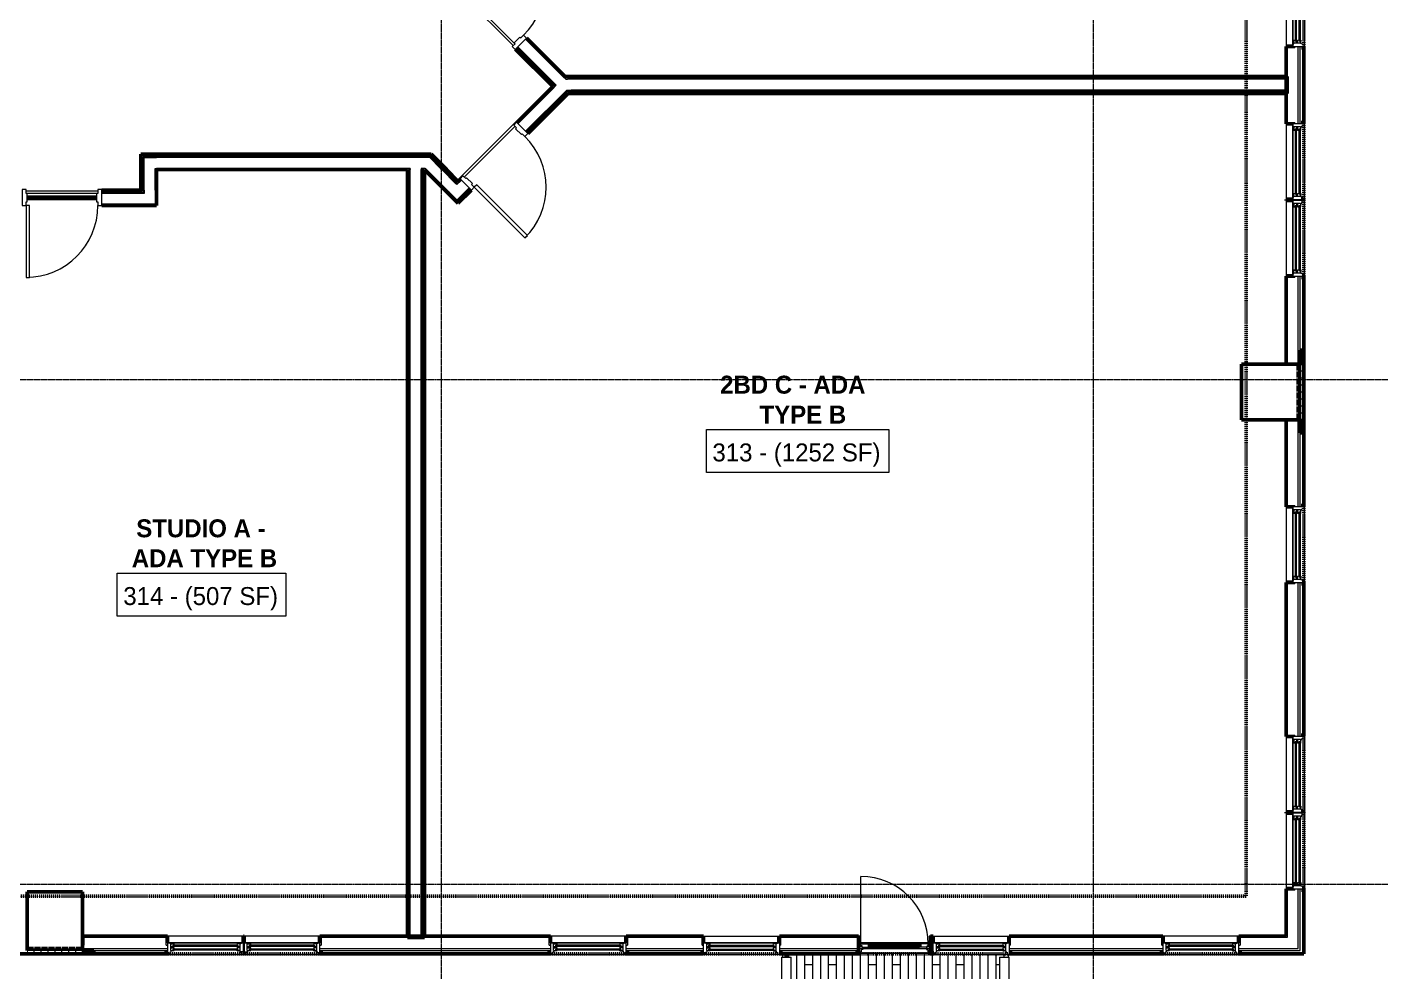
# Model space of a CAD drawing. Header units: inches. Extents: x -4235 to -464, y 9767 to 12463.
# Drawn here: x -2708 to -2029, y 11238 to 11712 of the extents above; entities that cross this region are included whole.
import ezdxf

# ---------------------------------------------------------------- set-up
doc = ezdxf.new("R2010")
doc.units = ezdxf.units.IN
doc.header["$MEASUREMENT"] = 0
doc.linetypes.add('Dash 1_16_', pattern=[0.125, 0.0625, -0.0625])
doc.linetypes.add('Grid Line 1_2_', pattern=[0.875, 0.5, -0.125, 0.125, -0.125])
for name, color, linetype, lineweight in [('0-1', 7, 'Continuous', 5), ('0-2', 90, 'Continuous', 9), ('A-AREA-2', 10, 'Continuous', 70), ('A-AREA-IDEN', 2, 'Continuous', 9), ('A-DOOR-1', 50, 'Continuous', 20), ('A-DOOR-2', 90, 'Continuous', 9), ('A-DOOR-3', 31, 'Continuous', 9), ('A-DOOR-4', 31, 'Continuous', 20), ('A-DOOR-FRAM', 31, 'Continuous', 9), ('A-DOOR-FRAM-1', 50, 'Continuous', 20), ('A-DOOR-FRAM-2', 31, 'Continuous', 20), ('A-DOOR-GLAZ', 31, 'Continuous', 9), ('A-FLOR-3', 192, 'Continuous', 9), ('A-FLOR-HRAL', 11, 'Continuous', 9), ('A-FLOR-PATT-1', 9, 'Continuous', 9), ('A-GENM', 5, 'Continuous', 9), ('A-GENM-3', 5, 'Continuous', 50), ('A-GLAZ-1', 151, 'Continuous', 9), ('A-GLAZ-2', 151, 'Continuous', 20), ('A-GLAZ-3', 151, 'Continuous', 50), ('A-WALL', 113, 'Continuous', 13), ('A-WALL-2', 250, 'Continuous', 13), ('A-WALL-4', 113, 'Continuous', 50), ('A-WALL-5', 113, 'Continuous', 9), ('C-PROP-LINE-1', 91, 'Dash 1_16_', 50), ('I-WALL-1', 7, 'Continuous', 50), ('S-GRID-1', 1, 'Grid Line 1_2_', 9)]:
    doc.layers.add(name, color=color, linetype=linetype, lineweight=lineweight)
doc.styles.add('Century Gothic', font='ufonts.com_century-gothic.ttf', dxfattribs={"height": 9})
doc.styles.add('Century Gothic_B', font='GOTHICB.TTF', dxfattribs={"height": 9})

# ---------------------------------------------------------------- blocks, each defined once
blk = doc.blocks.new('HOLLOW METAL - UNIT DOOR-2191978-BACKGROUND - 3RD FLOOR')
at = {"layer": 'A-DOOR-1'}
for p, q in [((18, 40.125), (16.25, 40.125)), ((16.25, 40.125), (16.25, 4.125)), ((18, 4.125), (18, 40.125)), ((16.25, 4.125), (18, 4.125))]:
    blk.add_line(p, q, dxfattribs=at)
at = {"layer": 'A-DOOR-2'}
blk.add_arc((18, 4.125), 36, 90, 180, dxfattribs=at)
at = {"layer": 'A-DOOR-FRAM-1'}
for p, q in [((-18, 4.125), (-20, 4.125)), ((-20, 4.125), (-20, -3.875)), ((-18, 2.1875), (-18, 4.125)), ((-17.375, 2.1875), (-18, 2.1875)), ((-17.375, -1.9375), (-17.375, 2.1875)), ((18, 2.1875), (17.375, 2.1875)), ((17.375, 2.1875), (17.375, -1.9375)), ((18, 4.125), (18, 2.1875)), ((20, 4.125), (18, 4.125)), ((20, -3.875), (20, 4.125)), ((-20, -3.875), (-18, -3.875)), ((-18, -3.875), (-18, -1.9375)), ((-18, -1.9375), (-17.375, -1.9375)), ((17.375, -1.9375), (18, -1.9375)), ((18, -1.9375), (18, -3.875)), ((18, -3.875), (20, -3.875))]:
    blk.add_line(p, q, dxfattribs=at)
blk = doc.blocks.new('HOLLOW METAL - UNIT DOOR-2191977-BACKGROUND - 3RD FLOOR')
at = {"layer": 'A-DOOR-1'}
for p, q in [((16.25, -4.125), (18, -4.125)), ((16.25, -40.125), (16.25, -4.125)), ((18, -4.125), (18, -40.125)), ((18, -40.125), (16.25, -40.125))]:
    blk.add_line(p, q, dxfattribs=at)
at = {"layer": 'A-DOOR-2'}
blk.add_arc((18, -4.125), 36, 180, 270, dxfattribs=at)
at = {"layer": 'A-DOOR-FRAM-1'}
for p, q in [((-20, 3.875), (-18, 3.875)), ((-20, -4.125), (-20, 3.875)), ((-18, 3.875), (-18, 1.9375)), ((-18, 1.9375), (-17.375, 1.9375)), ((-17.375, 1.9375), (-17.375, -2.1875)), ((17.375, 1.9375), (18, 1.9375)), ((17.375, -2.1875), (17.375, 1.9375)), ((18, 3.875), (20, 3.875)), ((18, 1.9375), (18, 3.875)), ((20, 3.875), (20, -4.125)), ((-18, -4.125), (-20, -4.125)), ((-18, -2.1875), (-18, -4.125)), ((-17.375, -2.1875), (-18, -2.1875)), ((18, -2.1875), (17.375, -2.1875)), ((18, -4.125), (18, -2.1875)), ((20, -4.125), (18, -4.125))]:
    blk.add_line(p, q, dxfattribs=at)
blk = doc.blocks.new('CTR - 1st Phase - Common Walls_rvt-1-BACKGROUND - 3RD FLOOR')
at = {"layer": 'A-AREA-2'}
blk.add_line((-2708.1, 11626.49), (-2673.35, 11626.49), dxfattribs=at)
at = {"layer": 'A-WALL-2'}
for p, q in [((-2458.22, 11706.15), (-2439.39, 11687.32)), ((-2462.9, 11701.46), (-2444.08, 11682.64)), ((-2462.46, 11701.9), (-2443.64, 11683.08)), ((-2462.11, 11702.26), (-2443.28, 11683.43)), ((-2439.39, 11687.32), (-2438.95, 11686.88)), ((-2438.95, 11686.88), (-2438.69, 11686.61)), ((-2438.69, 11686.61), (-2437.8, 11686.61)), ((-2438.06, 11685.99), (-2438.69, 11686.61)), ((-2438.06, 11685.99), (-2437.18, 11685.99)), ((-2076.17, 11686.61), (-2437.8, 11686.61)), ((-2076.17, 11685.99), (-2437.18, 11685.99)), ((-2443.64, 11682.19), (-2462.11, 11663.72)), ((-2437.56, 11680.49), (-2458.22, 11659.83)), ((-2437.36, 11679.99), (-2457.87, 11659.48)), ((-2437.1, 11679.36), (-2457.42, 11659.04)), ((-2444.08, 11682.64), (-2443.64, 11682.19)), ((-2443.64, 11683.08), (-2443.19, 11682.64)), ((-2443.19, 11682.64), (-2443.64, 11682.19)), ((-2443.19, 11682.64), (-2443.64, 11682.19)), ((-2443.28, 11683.43), (-2442.84, 11682.99)), ((-2442.84, 11682.99), (-2443.19, 11682.64)), ((-2442.84, 11682.99), (-2443.19, 11682.64)), ((-2437.56, 11680.49), (-2436.86, 11680.49)), ((-2437.36, 11679.99), (-2436.47, 11679.99)), ((-2436.86, 11680.49), (-2435.26, 11680.49)), ((-2436.47, 11679.99), (-2435.76, 11679.99)), ((-2076.17, 11679.36), (-2436.39, 11679.36)), ((-2076.17, 11679.99), (-2435.76, 11679.99)), ((-2076.17, 11680.49), (-2435.26, 11680.49)), ((-2650.6, 11647.86), (-2649.97, 11647.86)), ((-2650.6, 11630.36), (-2650.6, 11647.86)), ((-2649.97, 11647.86), (-2643.35, 11647.86)), ((-2649.97, 11647.24), (-2649.47, 11647.24)), ((-2649.97, 11630.36), (-2649.97, 11647.24)), ((-2649.47, 11647.24), (-2643.35, 11647.24)), ((-2649.47, 11646.74), (-2643.97, 11646.74)), ((-2649.47, 11630.36), (-2649.47, 11646.74)), ((-2643.97, 11646.74), (-2643.35, 11646.74)), ((-2505.83, 11647.86), (-2643.35, 11647.86)), ((-2506.09, 11647.24), (-2643.35, 11647.24)), ((-2506.29, 11646.74), (-2643.35, 11646.74)), ((-2506.29, 11646.74), (-2500.79, 11641.24)), ((-2506.09, 11647.24), (-2505.59, 11646.74)), ((-2505.83, 11647.86), (-2505.2, 11647.24)), ((-2505.59, 11646.74), (-2499.46, 11640.61)), ((-2505.2, 11647.24), (-2498.58, 11640.61)), ((-2643.97, 11641.24), (-2643.35, 11641.24)), ((-2643.97, 11630.36), (-2643.97, 11641.24)), ((-2516.75, 11641.24), (-2643.35, 11641.24)), ((-2516.12, 11641.24), (-2516.75, 11641.24)), ((-2516.75, 11641.24), (-2516.12, 11641.24)), ((-2516.75, 11641.24), (-2516.75, 11640.61)), ((-2516.75, 11255.64), (-2516.75, 11640.61)), ((-2516.12, 11641.24), (-2516.12, 11640.61)), ((-2516.12, 11255.64), (-2516.12, 11640.61)), ((-2510.12, 11641.24), (-2510.62, 11641.24)), ((-2510.62, 11641.24), (-2510.12, 11641.24)), ((-2510.62, 11641.24), (-2510.62, 11640.61)), ((-2510.62, 11255.64), (-2510.62, 11640.61)), ((-2509.5, 11641.24), (-2510.12, 11641.24)), ((-2510.12, 11641.24), (-2509.5, 11641.24)), ((-2510.12, 11641.24), (-2510.12, 11640.61)), ((-2510.12, 11255.64), (-2510.12, 11640.61)), ((-2508.57, 11641.24), (-2509.5, 11641.24)), ((-2509.5, 11641.24), (-2509.5, 11640.61)), ((-2509.5, 11255.64), (-2509.5, 11640.61)), ((-2508.57, 11641.24), (-2507.95, 11640.61)), ((-2507.95, 11640.61), (-2497.02, 11629.69)), ((-2500.79, 11641.24), (-2500.17, 11640.61)), ((-2500.17, 11640.61), (-2493.13, 11633.58)), ((-2499.46, 11640.61), (-2492.78, 11633.93)), ((-2498.58, 11640.61), (-2492.34, 11634.38)), ((-2492.69, 11633.14), (-2493.13, 11633.58)), ((-2492.34, 11633.49), (-2492.78, 11633.93)), ((-2492.34, 11633.49), (-2492.69, 11633.14)), ((-2492.34, 11633.49), (-2492.69, 11633.14)), ((-2486.5, 11631.55), (-2492.69, 11625.36)), ((-2491.9, 11633.93), (-2492.34, 11634.38)), ((-2491.9, 11633.93), (-2492.34, 11633.49)), ((-2491.9, 11633.93), (-2492.34, 11633.49)), ((-2486.15, 11631.19), (-2492.34, 11625.01)), ((-2490.39, 11635.44), (-2491.9, 11633.93)), ((-2650.6, 11629.86), (-2670.72, 11629.86)), ((-2649.97, 11629.24), (-2670.72, 11629.24)), ((-2649.47, 11628.74), (-2670.72, 11628.74)), ((-2650.6, 11630.36), (-2650.6, 11629.86)), ((-2649.97, 11630.36), (-2649.97, 11629.86)), ((-2649.97, 11629.86), (-2649.97, 11629.24)), ((-2649.47, 11630.36), (-2649.47, 11629.24)), ((-2649.47, 11629.24), (-2649.47, 11628.74)), ((-2643.97, 11630.36), (-2643.97, 11628.74)), ((-2643.97, 11628.74), (-2643.97, 11623.24)), ((-2496.58, 11629.25), (-2497.02, 11629.69)), ((-2492.69, 11625.36), (-2496.58, 11629.25)), ((-2492.34, 11625.01), (-2492.69, 11625.36)), ((-2491.9, 11624.56), (-2492.34, 11625.01)), ((-2485.71, 11630.75), (-2491.9, 11624.56)), ((-2643.97, 11623.24), (-2670.72, 11623.24))]:
    blk.add_line(p, q, dxfattribs=at)
at = {"layer": 'I-WALL-1'}
for p, q in [((-2438.95, 11687.76), (-2457.78, 11706.59)), ((-2463.26, 11701.11), (-2444.43, 11682.28)), ((-2438.43, 11687.24), (-2438.95, 11687.76)), ((-2076.17, 11687.24), (-2438.43, 11687.24)), ((-2076.17, 11678.74), (-2076.17, 11687.24)), ((-2444.43, 11682.28), (-2462.55, 11664.16)), ((-2457.07, 11658.68), (-2437.01, 11678.74)), ((-2437.01, 11678.74), (-2076.17, 11678.74)), ((-2651.1, 11648.36), (-2651.1, 11630.36)), ((-2650.6, 11648.36), (-2651.1, 11648.36)), ((-2643.35, 11648.36), (-2650.6, 11648.36)), ((-2505.62, 11648.36), (-2643.35, 11648.36)), ((-2505.12, 11647.86), (-2505.62, 11648.36)), ((-2497.87, 11640.61), (-2505.12, 11647.86)), ((-2643.35, 11640.61), (-2517.37, 11640.61)), ((-2643.35, 11630.36), (-2643.35, 11640.61)), ((-2517.37, 11640.61), (-2517.37, 11255.64)), ((-2508.87, 11640.61), (-2508.83, 11640.61)), ((-2508.87, 11255.64), (-2508.87, 11640.61)), ((-2508.83, 11640.61), (-2497.46, 11629.25)), ((-2491.98, 11634.73), (-2497.87, 11640.61)), ((-2490.84, 11635.88), (-2491.98, 11634.73)), ((-2651.1, 11630.36), (-2670.72, 11630.36)), ((-2643.35, 11623.24), (-2643.35, 11630.36)), ((-2497.46, 11629.25), (-2492.34, 11624.12)), ((-2492.34, 11624.12), (-2491.98, 11623.77)), ((-2491.98, 11623.77), (-2485.36, 11630.4)), ((-2670.72, 11622.61), (-2643.35, 11622.61)), ((-2643.35, 11622.61), (-2643.35, 11623.24)), ((-2517.37, 11255.64), (-2508.87, 11255.64))]:
    blk.add_line(p, q, dxfattribs=at)
at = {"layer": '0-2'}
for name, p, rotation in [('HOLLOW METAL - UNIT DOOR-2191977-BACKGROUND - 3RD FLOOR', (-2474.84, 11717.81), 134.9999999999988), ('HOLLOW METAL - UNIT DOOR-2191978-BACKGROUND - 3RD FLOOR', (-2474.13, 11647.46), 225.0000000000052), ('HOLLOW METAL - UNIT DOOR-2191978-BACKGROUND - 3RD FLOOR', (-2690.72, 11626.74), 180)]:
    blk.add_blockref(name, p, dxfattribs=dict(at, rotation=rotation))
blk = doc.blocks.new('Perforated Panel at Magic-Pak - hvac panel - 3rd floor-2505074-BACKGROUND - 3RD FLOOR')
at = {"layer": 'A-GLAZ-3'}
for p, q in [((-19.01, -4.38), (19.01, -4.38)), ((19.01, -4.44), (-19.01, -4.44))]:
    blk.add_line(p, q, dxfattribs=at)
blk = doc.blocks.new('Window-Double_Hung-Andersen-400_Series-Tilt_Wash - DOUBLE HUNG - COTTAGE - 3RD FLOOR-2888224-BACKGROUND - 3RD FLOOR')
at = {"layer": 'A-GLAZ-1'}
for p, q in [((-16.29, 2.5), (-15.7, 2.5)), ((-16.29, 2.12), (-15.7, 2.12)), ((-16.29, 0.56), (-15.7, 0.56)), ((-16.29, 0.19), (-15.7, 0.19)), ((-15.82, 2.5), (-15.82, 2.12)), ((-15.82, 0.56), (-15.82, 0.19)), ((-15.7, 2.62), (15.7, 2.62)), ((-15.7, 2.5), (15.7, 2.5)), ((-15.7, 2.12), (15.7, 2.12)), ((-15.7, 2), (15.7, 2)), ((-15.7, 0.69), (15.7, 0.69)), ((-15.7, 0.56), (15.7, 0.56)), ((-15.7, 0.19), (15.7, 0.19)), ((-15.7, 0.06), (15.7, 0.06)), ((16.29, 2.5), (15.7, 2.5)), ((16.29, 2.12), (15.7, 2.12)), ((16.29, 0.56), (15.7, 0.56)), ((16.29, 0.19), (15.7, 0.19)), ((15.82, 2.5), (15.82, 2.12)), ((15.82, 0.56), (15.82, 0.19)), ((-19.01, -2.44), (-18.95, -2.44)), ((-18.95, -3.94), (-19.01, -3.94)), ((18.95, -1.06), (-18.95, -1.06)), ((-18.95, -1.06), (-18.95, -4.44)), ((-18.95, -4.44), (18.95, -4.44)), ((-18.32, -1.06), (-18.32, -4.44)), ((18.32, -1.06), (18.32, -4.44)), ((18.95, -4.44), (18.95, -1.06)), ((18.95, -2.44), (19.01, -2.44)), ((19.01, -3.94), (18.95, -3.94))]:
    blk.add_line(p, q, dxfattribs=at)
at = {"layer": 'A-GLAZ-2'}
for p, q in [((-19.01, 3.44), (-20.51, 3.44)), ((19.01, 4.81), (-19.01, 4.81)), ((-19.01, 4.81), (-19.01, -1.06)), ((-18.2, 4.81), (-18.2, 4)), ((-18.2, 4), (-17.92, 4)), ((-17.92, 4), (-17.61, 3.19)), ((-17.61, 3.19), (-17.14, 3.19)), ((-17.42, 2.75), (-16.57, 2.75)), ((-17.42, 2.75), (-17.42, -0.56)), ((-17.42, 1.37), (-15.86, 1.37)), ((-17.42, 0.81), (-16.57, 0.81)), ((-17.14, 3.19), (-17.14, 2.75)), ((-15.86, 2.97), (-16.57, 2.97)), ((-16.57, 2.62), (-16.57, 2.97)), ((-15.7, 2.62), (-16.57, 2.62)), ((-15.86, 1.03), (-16.57, 1.03)), ((-16.57, 0.69), (-16.57, 1.03)), ((-15.7, 0.69), (-16.57, 0.69)), ((-16.29, 2.62), (-16.29, 2)), ((-15.7, 2), (-16.29, 2)), ((-16.29, 0.69), (-16.29, 0.06)), ((-15.7, 0.06), (-16.29, 0.06)), ((-15.86, 2.97), (-15.7, 2.62)), ((-15.86, 1.37), (-15.7, 2)), ((-15.86, 1.03), (-15.7, 0.69)), ((-15.86, -0.56), (-15.7, 0.06)), ((15.86, 2.97), (15.7, 2.62)), ((15.7, 2.62), (16.57, 2.62)), ((15.7, 2), (16.29, 2)), ((15.86, 1.37), (15.7, 2)), ((15.86, 1.03), (15.7, 0.69)), ((15.7, 0.69), (16.57, 0.69)), ((15.7, 0.06), (16.29, 0.06)), ((15.86, -0.56), (15.7, 0.06)), ((15.86, 2.97), (16.57, 2.97)), ((17.42, 1.37), (15.86, 1.37)), ((15.86, 1.03), (16.57, 1.03)), ((16.29, 2.62), (16.29, 2)), ((16.29, 0.69), (16.29, 0.06)), ((16.57, 2.62), (16.57, 2.97)), ((17.42, 2.75), (16.57, 2.75)), ((16.57, 0.69), (16.57, 1.03)), ((17.42, 0.81), (16.57, 0.81)), ((17.14, 3.19), (17.14, 2.75)), ((17.61, 3.19), (17.14, 3.19)), ((17.42, 2.75), (17.42, -0.56)), ((17.92, 4), (17.61, 3.19)), ((18.2, 4), (17.92, 4)), ((18.2, 4.81), (18.2, 4)), ((19.01, -1.06), (19.01, 4.81)), ((19.01, 3.44), (20.51, 3.44)), ((-19.01, -1.06), (19.01, -1.06)), ((-17.67, -0.78), (-18, -1.06)), ((-17.67, -0.78), (-17.67, -0.56)), ((-17.67, -0.56), (-15.86, -0.56)), ((17.67, -0.56), (15.86, -0.56)), ((17.67, -0.78), (17.67, -0.56)), ((17.67, -0.78), (18, -1.06))]:
    blk.add_line(p, q, dxfattribs=at)
blk = doc.blocks.new('Perforated Panel at Magic-Pak - hvac panel - 3rd floor-2505075-BACKGROUND - 3RD FLOOR')
at = {"layer": 'A-GLAZ-3'}
for p, q in [((19.01, 4.44), (-19.01, 4.44)), ((-19.01, 4.37), (19.01, 4.37))]:
    blk.add_line(p, q, dxfattribs=at)
blk = doc.blocks.new('Window-Double_Hung-Andersen-400_Series-Tilt_Wash - DOUBLE HUNG - COTTAGE - 3RD FLOOR-2888547-BACKGROUND - 3RD FLOOR')
at = {"layer": 'A-GLAZ-1'}
for p, q in [((-19.01, 3.94), (-18.95, 3.94)), ((-18.95, 2.44), (-19.01, 2.44)), ((-18.95, 4.44), (18.95, 4.44)), ((-18.95, 1.06), (-18.95, 4.44)), ((18.95, 1.06), (-18.95, 1.06)), ((-18.32, 1.06), (-18.32, 4.44)), ((18.32, 1.06), (18.32, 4.44)), ((18.95, 4.44), (18.95, 1.06)), ((18.95, 3.94), (19.01, 3.94)), ((19.01, 2.44), (18.95, 2.44)), ((-16.29, -0.19), (-15.7, -0.19)), ((-16.29, -0.56), (-15.7, -0.56)), ((-16.29, -2.13), (-15.7, -2.13)), ((-16.29, -2.5), (-15.7, -2.5)), ((-15.82, -0.56), (-15.82, -0.19)), ((-15.82, -2.5), (-15.82, -2.13)), ((-15.7, -0.06), (15.7, -0.06)), ((-15.7, -0.19), (15.7, -0.19)), ((-15.7, -0.56), (15.7, -0.56)), ((-15.7, -0.69), (15.7, -0.69)), ((-15.7, -2), (15.7, -2)), ((-15.7, -2.13), (15.7, -2.13)), ((-15.7, -2.5), (15.7, -2.5)), ((-15.7, -2.63), (15.7, -2.63)), ((16.29, -0.19), (15.7, -0.19)), ((16.29, -0.56), (15.7, -0.56)), ((16.29, -2.13), (15.7, -2.13)), ((16.29, -2.5), (15.7, -2.5)), ((15.82, -0.56), (15.82, -0.19)), ((15.82, -2.5), (15.82, -2.13))]:
    blk.add_line(p, q, dxfattribs=at)
at = {"layer": 'A-GLAZ-2'}
for p, q in [((-19.01, 1.06), (19.01, 1.06)), ((-19.01, -4.81), (-19.01, 1.06)), ((-17.67, 0.78), (-18, 1.06)), ((-17.67, 0.78), (-17.67, 0.56)), ((-17.67, 0.56), (-15.86, 0.56)), ((-17.42, -2.75), (-17.42, 0.56)), ((-15.86, 0.56), (-15.7, -0.06)), ((15.86, 0.56), (15.7, -0.06)), ((17.67, 0.56), (15.86, 0.56)), ((17.42, -2.75), (17.42, 0.56)), ((17.67, 0.78), (18, 1.06)), ((17.67, 0.78), (17.67, 0.56)), ((19.01, 1.06), (19.01, -4.81)), ((-19.01, -3.44), (-20.51, -3.44)), ((19.01, -4.81), (-19.01, -4.81)), ((-18.2, -4), (-17.92, -4)), ((-18.2, -4.81), (-18.2, -4)), ((-17.92, -4), (-17.61, -3.19)), ((-17.61, -3.19), (-17.14, -3.19)), ((-17.42, -0.81), (-16.57, -0.81)), ((-17.42, -1.38), (-15.86, -1.38)), ((-17.42, -2.75), (-16.57, -2.75)), ((-17.14, -3.19), (-17.14, -2.75)), ((-16.57, -0.69), (-16.57, -1.03)), ((-15.7, -0.69), (-16.57, -0.69)), ((-15.86, -1.03), (-16.57, -1.03)), ((-16.57, -2.63), (-16.57, -2.97)), ((-15.7, -2.63), (-16.57, -2.63)), ((-15.86, -2.97), (-16.57, -2.97)), ((-16.29, -0.69), (-16.29, -0.06)), ((-15.7, -0.06), (-16.29, -0.06)), ((-16.29, -2.63), (-16.29, -2)), ((-15.7, -2), (-16.29, -2)), ((-15.86, -1.03), (-15.7, -0.69)), ((-15.86, -1.38), (-15.7, -2)), ((-15.86, -2.97), (-15.7, -2.63)), ((15.7, -0.06), (16.29, -0.06)), ((15.86, -1.03), (15.7, -0.69)), ((15.7, -0.69), (16.57, -0.69)), ((15.86, -1.38), (15.7, -2)), ((15.7, -2), (16.29, -2)), ((15.86, -2.97), (15.7, -2.63)), ((15.7, -2.63), (16.57, -2.63)), ((15.86, -1.03), (16.57, -1.03)), ((17.42, -1.38), (15.86, -1.38)), ((15.86, -2.97), (16.57, -2.97)), ((16.29, -0.69), (16.29, -0.06)), ((16.29, -2.63), (16.29, -2)), ((16.57, -0.69), (16.57, -1.03)), ((17.42, -0.81), (16.57, -0.81)), ((16.57, -2.63), (16.57, -2.97)), ((17.42, -2.75), (16.57, -2.75)), ((17.14, -3.19), (17.14, -2.75)), ((17.61, -3.19), (17.14, -3.19)), ((17.92, -4), (17.61, -3.19)), ((18.2, -4), (17.92, -4)), ((18.2, -4.81), (18.2, -4)), ((19.01, -3.44), (20.51, -3.44))]:
    blk.add_line(p, q, dxfattribs=at)
blk = doc.blocks.new('Door-Inswing-Andersen-400_Series-Single - 3_ 0-1_8_ x 6_ 7-1_2_ - 3rd floor-V1-BACKGROUND - 3RD FLOOR')
at = {"layer": 'A-DOOR-3'}
blk.add_line((16.87, -0.66), (16.87, -34.41), dxfattribs=at)
blk.add_arc((16.87, -0.66), 33.75, 180, 270, dxfattribs=at)
at = {"layer": 'A-DOOR-4'}
for p, q in [((-16.26, 0.42), (-16.87, 0.41)), ((-16.87, 0.41), (-16.87, -0.66)), ((-16.26, 1.06), (-16.26, 0.42)), ((-16.26, 1.06), (-12.44, 1.06)), ((-13.19, 0.66), (-12.44, 0.66)), ((-13.19, -0.66), (-13.19, 0.66)), ((-12.44, 0.75), (-12.47, 1.06)), ((12.44, 1.06), (-12.44, 1.06)), ((-12.44, 0.66), (-12.44, 0.75)), ((16.26, 1.06), (12.44, 1.06)), ((12.44, 0.75), (12.47, 1.06)), ((12.44, 0.66), (12.44, 0.75)), ((13.19, 0.66), (12.44, 0.66)), ((13.19, -0.66), (13.19, 0.66)), ((16.26, 1.06), (16.26, 0.42)), ((16.26, 0.42), (16.87, 0.41)), ((16.87, 0.41), (16.87, -0.66)), ((-16.87, -0.66), (-12.44, -0.66)), ((-12.44, -0.09), (-13.19, -0.09)), ((-13.19, -0.59), (-12.67, -0.59)), ((-13.19, -0.66), (-13.19, -0.59)), ((-12.67, -0.59), (-12.47, -0.34)), ((-12.47, -0.34), (-12.44, -0.16)), ((-12.44, -0.16), (-12.44, -0.09)), ((12.44, -0.66), (-12.44, -0.66)), ((12.44, -0.09), (13.19, -0.09)), ((12.44, -0.16), (12.44, -0.09)), ((12.47, -0.34), (12.44, -0.16)), ((16.87, -0.66), (12.44, -0.66)), ((12.67, -0.59), (12.47, -0.34)), ((13.19, -0.59), (12.67, -0.59)), ((13.19, -0.66), (13.19, -0.59))]:
    blk.add_line(p, q, dxfattribs=at)
at = {"layer": 'A-DOOR-FRAM'}
for p, q in [((-17.31, -1.13), (-17.94, -1.13)), ((-17.94, -1.13), (-17.94, -4.44)), ((-17.94, -4.44), (-17.31, -4.44)), ((-17.31, -4.44), (-17.31, -1.13)), ((17.94, -1.13), (17.31, -1.13)), ((17.31, -1.13), (17.31, -4.44)), ((17.31, -4.44), (17.94, -4.44)), ((17.94, -4.44), (17.94, -1.13))]:
    blk.add_line(p, q, dxfattribs=at)
at = {"layer": 'A-DOOR-FRAM-2'}
for p, q in [((-19.69, 3.44), (-18.06, 3.44)), ((-18.06, 4.75), (-18.06, -1.13)), ((-18.06, 4.75), (-17.03, 4.75)), ((-17.03, 3.63), (-17.03, 4.75)), ((-16.69, 3.39), (-17.03, 3.63)), ((-17.03, 0.66), (-16.45, 0.66)), ((-17.03, -1.13), (-17.03, 0.66)), ((-16.69, 2.39), (-16.69, 3.39)), ((-16, 2.23), (-16.69, 2.39)), ((-16.45, 0.66), (-16.45, 1.09)), ((-16.45, 1.09), (-16, 1.09)), ((-16, 1.09), (-16, 2.23)), ((16, 2.23), (16.69, 2.39)), ((16, 1.09), (16, 2.23)), ((16.45, 1.09), (16, 1.09)), ((16.45, 0.66), (16.45, 1.09)), ((17.03, 0.66), (16.45, 0.66)), ((16.69, 3.39), (17.03, 3.63)), ((16.69, 2.39), (16.69, 3.39)), ((17.03, 3.63), (17.03, 4.75)), ((18.06, 4.75), (17.03, 4.75)), ((17.03, -1.13), (17.03, 0.66)), ((18.06, 4.75), (18.06, -1.13)), ((19.69, 3.44), (18.06, 3.44)), ((-18.06, -1.13), (-17.94, -1.13)), ((-17.69, -1.13), (-18.06, -1.13)), ((-18.06, -1.13), (-17.03, -1.13)), ((-17.31, -1.13), (17.31, -1.13)), ((18.06, -1.13), (17.03, -1.13)), ((17.94, -1.13), (18.06, -1.13))]:
    blk.add_line(p, q, dxfattribs=at)
at = {"layer": 'A-DOOR-GLAZ'}
for p, q in [((-12.44, 0.5), (-13.19, 0.5)), ((-13.19, 0.06), (-12.44, 0.06)), ((-12.98, 0.5), (-12.98, 0.06)), ((12.44, 0.66), (-12.44, 0.66)), ((12.44, 0.5), (-12.44, 0.5)), ((12.44, 0.06), (-12.44, 0.06)), ((12.44, 0.5), (13.19, 0.5)), ((13.19, 0.06), (12.44, 0.06)), ((12.98, 0.5), (12.98, 0.06)), ((12.44, -0.09), (-12.44, -0.09))]:
    blk.add_line(p, q, dxfattribs=at)
blk = doc.blocks.new('V-Series_EWC4_SPVU_RFA_2015 - 2ND AND 3RD FLOOR-2226480-BACKGROUND - 3RD FLOOR')
at = {"layer": 'A-GENM'}
for p, q in [((-3858.97, 11733.36), (-3858.97, 11736.15)), ((-3858.97, 11729.87), (-3858.97, 11732.86)), ((-3858.97, 11726.39), (-3858.97, 11729.37)), ((-3858.97, 11722.9), (-3858.97, 11725.89)), ((-3858.97, 11719.42), (-3858.97, 11722.4)), ((-3858.97, 11715.93), (-3858.97, 11718.92)), ((-3858.97, 11712.45), (-3858.97, 11715.43)), ((-3858.97, 11709.15), (-3858.97, 11711.95))]:
    blk.add_line(p, q, dxfattribs=at)
at = {"layer": 'A-GENM-3'}
for p, q in [((-3829.54, 11736.59), (-3858.97, 11736.59)), ((-3858.97, 11736.59), (-3858.97, 11736.15)), ((-3858.97, 11736.15), (-3857.97, 11736.15)), ((-3857.97, 11733.36), (-3858.97, 11733.36)), ((-3858.97, 11733.36), (-3858.97, 11732.86)), ((-3858.97, 11732.86), (-3857.97, 11732.86)), ((-3857.97, 11736.15), (-3857.97, 11733.36)), ((-3857.97, 11732.86), (-3857.97, 11729.87)), ((-3829.54, 11708.71), (-3829.54, 11736.59)), ((-3857.97, 11729.87), (-3858.97, 11729.87)), ((-3858.97, 11729.87), (-3858.97, 11729.37)), ((-3858.97, 11729.37), (-3857.97, 11729.37)), ((-3857.97, 11726.39), (-3858.97, 11726.39)), ((-3858.97, 11726.39), (-3858.97, 11725.89)), ((-3857.97, 11729.37), (-3857.97, 11726.39)), ((-3858.97, 11725.89), (-3857.97, 11725.89)), ((-3857.97, 11722.9), (-3858.97, 11722.9)), ((-3858.97, 11722.9), (-3858.97, 11722.4)), ((-3858.97, 11722.4), (-3857.97, 11722.4)), ((-3857.97, 11719.42), (-3858.97, 11719.42)), ((-3858.97, 11719.42), (-3858.97, 11718.92)), ((-3857.97, 11725.89), (-3857.97, 11722.9)), ((-3857.97, 11722.4), (-3857.97, 11719.42)), ((-3858.97, 11718.92), (-3857.97, 11718.92)), ((-3857.97, 11715.93), (-3858.97, 11715.93)), ((-3858.97, 11715.93), (-3858.97, 11715.43)), ((-3858.97, 11715.43), (-3857.97, 11715.43)), ((-3857.97, 11712.45), (-3858.97, 11712.45)), ((-3858.97, 11712.45), (-3858.97, 11711.95)), ((-3857.97, 11718.92), (-3857.97, 11715.93)), ((-3857.97, 11715.43), (-3857.97, 11712.45)), ((-3858.97, 11711.95), (-3857.97, 11711.95)), ((-3857.97, 11709.15), (-3858.97, 11709.15)), ((-3858.97, 11709.15), (-3858.97, 11708.71)), ((-3858.97, 11708.71), (-3829.54, 11708.71)), ((-3857.97, 11711.95), (-3857.97, 11709.15))]:
    blk.add_line(p, q, dxfattribs=at)
blk = doc.blocks.new('Railing - Baluster_01-2700443-BACKGROUND - 3RD FLOOR')
at = {"layer": 'A-FLOR-HRAL'}
for p, q in [((-0.59, 1.18), (0.59, 1.18)), ((-0.59, 0.59), (-0.59, 1.18)), ((0.59, 1.18), (0.59, 0.59))]:
    blk.add_line(p, q, dxfattribs=at)
blk = doc.blocks.new('Railing - Railing-2700298-BACKGROUND - 3RD FLOOR')
at = {"layer": 'A-FLOR-HRAL'}
for p, q in [((-2329.76, 11245.78), (-2329.76, 11182.53)), ((-2329.76, 11245.78), (-2329.29, 11245.78)), ((-2329.29, 11245.78), (-2325.51, 11245.78)), ((-2325.51, 11245.78), (-2325.04, 11245.78)), ((-2325.04, 11187.25), (-2325.04, 11245.78)), ((-2220.44, 11245.78), (-2220.44, 11187.25)), ((-2220.44, 11245.78), (-2219.96, 11245.78)), ((-2219.96, 11245.78), (-2216.18, 11245.78)), ((-2216.18, 11245.78), (-2215.71, 11245.78)), ((-2215.71, 11182.53), (-2215.71, 11245.78)), ((-2220.44, 11187.25), (-2325.04, 11187.25)), ((-2329.76, 11182.53), (-2215.71, 11182.53))]:
    blk.add_line(p, q, dxfattribs=at)
for points, knots in [([(-2329.76, 11182.53), (-2329.76, 11182.53), (-2329.75, 11182.54), (-2329.73, 11182.56), (-2329.7, 11182.59), (-2329.67, 11182.62), (-2329.64, 11182.64), (-2329.62, 11182.67), (-2329.58, 11182.71), (-2329.53, 11182.75), (-2329.5, 11182.79), (-2329.46, 11182.83), (-2329.39, 11182.9), (-2329.33, 11182.96), (-2329.29, 11183)], [0, 0, 0, 0, 0.166667, 0.25, 0.333333, 0.416667, 0.458333, 0.5, 0.583333, 0.666667, 0.708333, 0.75, 0.833333, 1, 1, 1, 1]), ([(-2325.51, 11186.78), (-2325.47, 11186.82), (-2325.41, 11186.88), (-2325.33, 11186.96), (-2325.28, 11187.01), (-2325.25, 11187.04), (-2325.21, 11187.08), (-2325.18, 11187.11), (-2325.15, 11187.13), (-2325.13, 11187.16), (-2325.1, 11187.19), (-2325.07, 11187.22), (-2325.04, 11187.24), (-2325.04, 11187.25), (-2325.04, 11187.25)], [0, 0, 0, 0, 0.166667, 0.25, 0.333333, 0.375, 0.416667, 0.5, 0.541667, 0.583333, 0.666667, 0.75, 0.833333, 1, 1, 1, 1]), ([(-2219.96, 11186.78), (-2220.01, 11186.82), (-2220.07, 11186.88), (-2220.14, 11186.96), (-2220.19, 11187.01), (-2220.23, 11187.04), (-2220.26, 11187.08), (-2220.29, 11187.11), (-2220.32, 11187.13), (-2220.34, 11187.16), (-2220.37, 11187.19), (-2220.4, 11187.22), (-2220.43, 11187.24), (-2220.44, 11187.25), (-2220.44, 11187.25)], [0, 0, 0, 0, 0.166667, 0.25, 0.333333, 0.375, 0.416667, 0.5, 0.541667, 0.583333, 0.666667, 0.75, 0.833333, 1, 1, 1, 1]), ([(-2215.71, 11182.53), (-2215.71, 11182.53), (-2215.72, 11182.54), (-2215.75, 11182.56), (-2215.77, 11182.59), (-2215.8, 11182.62), (-2215.83, 11182.64), (-2215.86, 11182.67), (-2215.9, 11182.71), (-2215.94, 11182.75), (-2215.97, 11182.79), (-2216.01, 11182.83), (-2216.08, 11182.9), (-2216.14, 11182.96), (-2216.18, 11183)], [0, 0, 0, 0, 0.166667, 0.25, 0.333333, 0.416667, 0.458333, 0.5, 0.583333, 0.666667, 0.708333, 0.75, 0.833333, 1, 1, 1, 1])]:
    blk.add_open_spline(points, degree=3, knots=knots, dxfattribs=at)
blk.add_blockref('Railing - Baluster_01-2700443-BACKGROUND - 3RD FLOOR', (-2327.4, 11245.19))
blk = doc.blocks.new('Family - ___-2835860-BACKGROUND - 3RD FLOOR')
at = {"layer": 'C-PROP-LINE-1'}
for q in [(-2067.92, 12118.59), (-3401.42, 11247.39)]:
    blk.add_line((-2067.92, 11247.39), q, dxfattribs=at)
blk = doc.blocks.new('Family - ___-2835903-BACKGROUND - 3RD FLOOR')
at = {"layer": 'C-PROP-LINE-1'}
for q in [(-2096.82, 12089.69), (-3400.92, 11276.29)]:
    blk.add_line((-2096.82, 11276.29), q, dxfattribs=at)
blk = doc.blocks.new('Family - ___-2835932-BACKGROUND - 3RD FLOOR')
at = {"layer": 'C-PROP-LINE-1'}
for q in [(-2067.92, 12118.59), (-3401.42, 11247.39)]:
    blk.add_line((-2067.92, 11247.39), q, dxfattribs=at)

msp = doc.modelspace()

# ---------------------------------------------------------------- hatches: boundary and pattern name
at = {"layer": 'A-FLOR-PATT-1'}
h = msp.add_hatch(dxfattribs=at)
h.set_pattern_fill('FP_8', color=256, style=0, pattern_type=2)
h.set_pattern_definition([(90, (-1554.201, 12289.889), (-4, 2e-16), []), (180, (-1554.201, 12289.889), (-8, -8), [4, -28]), (180, (-1558.201, 12305.889), (-8, -8), [4, -28])])
h.paths.add_polyline_path([(-2324.85, 11187.25), (-2324.81, 11213.55), (-2324.67, 11213.72), (-2324.58, 11213.75), (-2324.29, 11213.72), (-2324.2, 11213.64), (-2324.11, 11213.45), (-2324.1, 11213.25), (-2324.1, 11187.25), (-2221.36, 11187.25), (-2221.32, 11213.55), (-2221.17, 11213.72), (-2221.08, 11213.75), (-2220.8, 11213.72), (-2220.7, 11213.64), (-2220.62, 11213.45), (-2220.61, 11213.25), (-2220.61, 11187.25), (-2220.44, 11187.25), (-2220.42, 11245.78), (-2216.07, 11245.78), (-2216.07, 11247.01), (-2253.74, 11247.01), (-2253.74, 11247.39), (-2255.06, 11247.39), (-2255.06, 11247.78), (-2291.19, 11247.78), (-2291.19, 11247.39), (-2329.4, 11247.39), (-2329.4, 11245.78), (-2327.99, 11245.78), (-2327.99, 11246.37), (-2326.81, 11246.37), (-2326.81, 11245.78), (-2325.04, 11245.78), (-2325, 11187.25), (-2324.99, 11187.25)], flags=0)
h.paths.add_polyline_path([(-2220.94, 11212.92), (-2220.98, 11212.95), (-2220.98, 11212.92)], flags=0)

# ---------------------------------------------------------------- linework, layer by layer
at = {"layer": 'A-AREA-IDEN', "flags": 128}
for points in [[(-2367.48, 11510.33), (-2275.99, 11510.33), (-2275.99, 11488.83), (-2367.48, 11488.83)], [(-2662.94, 11438.31), (-2578.44, 11438.31), (-2578.44, 11416.81), (-2662.94, 11416.81)]]:
    msp.add_lwpolyline(points, close=True, dxfattribs=at)
at = {"layer": 'A-FLOR-3'}
for p, q in [((-2464.41, 11702.79), (-2489.86, 11728.24)), ((-2488.98, 11729.13), (-2463.52, 11703.67)), ((-2492.43, 11635.17), (-2444.87, 11682.73)), ((-2463.52, 11662.31), (-2488.98, 11636.85)), ((-2708.72, 11629.99), (-2672.72, 11629.99)), ((-2672.72, 11628.74), (-2708.72, 11628.74)), ((-2329.4, 11247.39), (-2329.4, 11245.78)), ((-2291.19, 11250.14), (-2255.06, 11250.14)), ((-2255.06, 11247.78), (-2291.19, 11247.78)), ((-2216.07, 11245.78), (-2216.07, 11247.01))]:
    msp.add_line(p, q, dxfattribs=at)
at = {"layer": 'A-WALL'}
for p, q in [((-2076.17, 11701.75), (-2076.17, 11664.23)), ((-2072.36, 11701.75), (-2076.17, 11701.75)), ((-2072.36, 11701.75), (-2072.36, 11702.38)), ((-2070.67, 11663.6), (-2070.67, 11702.38)), ((-2069.67, 11663.6), (-2069.67, 11702.38)), ((-2068.17, 11663.6), (-2068.17, 11702.38)), ((-2076.17, 11664.23), (-2072.36, 11664.23)), ((-2072.36, 11663.6), (-2072.36, 11664.23)), ((-2072.36, 11625.2), (-2072.36, 11625.58)), ((-2070.67, 11625.2), (-2070.67, 11625.58)), ((-2069.67, 11625.2), (-2069.67, 11625.58)), ((-2068.17, 11625.2), (-2068.17, 11625.58)), ((-2076.17, 11586.55), (-2076.17, 11543.69)), ((-2072.36, 11586.55), (-2076.17, 11586.55)), ((-2072.36, 11586.55), (-2072.36, 11587.18)), ((-2070.67, 11543.06), (-2070.67, 11587.18)), ((-2069.67, 11550.15), (-2069.67, 11587.18)), ((-2068.17, 11550.15), (-2068.17, 11587.18)), ((-2076.17, 11543.69), (-2072.36, 11543.69)), ((-2072.36, 11543.06), (-2072.36, 11543.69)), ((-2076.17, 11514.56), (-2076.17, 11472.23)), ((-2072.36, 11514.56), (-2076.17, 11514.56)), ((-2072.36, 11514.56), (-2072.36, 11515.19)), ((-2070.67, 11471.6), (-2070.67, 11515.19)), ((-2069.67, 11471.6), (-2069.67, 11508.63)), ((-2068.17, 11471.6), (-2068.17, 11508.63)), ((-2076.17, 11472.23), (-2072.36, 11472.23)), ((-2072.36, 11471.6), (-2072.36, 11472.23)), ((-2076.17, 11432.95), (-2076.17, 11357.03)), ((-2072.36, 11432.95), (-2076.17, 11432.95)), ((-2072.36, 11432.95), (-2072.36, 11433.58)), ((-2070.67, 11356.4), (-2070.67, 11433.58)), ((-2069.67, 11356.4), (-2069.67, 11433.58)), ((-2068.17, 11356.4), (-2068.17, 11433.58)), ((-2076.17, 11357.03), (-2072.36, 11357.03)), ((-2072.36, 11356.4), (-2072.36, 11357.03)), ((-2072.36, 11318), (-2072.36, 11318.38)), ((-2070.67, 11318), (-2070.67, 11318.38)), ((-2069.67, 11318), (-2069.67, 11318.38)), ((-2068.17, 11318), (-2068.17, 11318.38)), ((-2076.17, 11279.35), (-2076.17, 11255.64)), ((-2072.36, 11279.35), (-2076.17, 11279.35)), ((-2072.36, 11279.35), (-2072.36, 11279.98)), ((-2070.67, 11250.14), (-2070.67, 11279.98)), ((-2069.67, 11249.14), (-2069.67, 11279.98)), ((-2068.17, 11247.64), (-2068.17, 11279.98)), ((-2680.32, 11251.83), (-2679.7, 11251.83)), ((-2679.7, 11255.64), (-2679.7, 11251.83)), ((-2638.36, 11255.64), (-2679.7, 11255.64)), ((-2638.36, 11251.83), (-2638.36, 11255.64)), ((-2638.36, 11251.83), (-2637.74, 11251.83)), ((-2599.71, 11251.83), (-2599.34, 11251.83)), ((-2561.31, 11251.83), (-2560.69, 11251.83)), ((-2560.69, 11255.64), (-2560.69, 11251.83)), ((-2446.36, 11255.64), (-2560.69, 11255.64)), ((-2446.36, 11251.83), (-2446.36, 11255.64)), ((-2446.36, 11251.83), (-2445.74, 11251.83)), ((-2407.71, 11251.83), (-2407.09, 11251.83)), ((-2407.09, 11255.64), (-2407.09, 11251.83)), ((-2369.56, 11255.64), (-2407.09, 11255.64)), ((-2369.56, 11251.83), (-2369.56, 11255.64)), ((-2369.56, 11251.83), (-2368.94, 11251.83)), ((-2330.91, 11251.83), (-2330.29, 11251.83)), ((-2330.29, 11255.64), (-2330.29, 11251.83)), ((-2291.81, 11255.64), (-2330.29, 11255.64)), ((-2291.81, 11251.83), (-2291.81, 11255.64)), ((-2291.81, 11251.83), (-2291.19, 11251.83)), ((-2255.06, 11251.83), (-2254.44, 11251.83)), ((-2254.44, 11255.64), (-2254.44, 11251.83)), ((-2254.36, 11255.64), (-2254.44, 11255.64)), ((-2254.36, 11251.83), (-2254.36, 11255.64)), ((-2254.36, 11251.83), (-2253.74, 11251.83)), ((-2215.71, 11251.83), (-2215.09, 11251.83)), ((-2215.09, 11255.64), (-2215.09, 11251.83)), ((-2139.16, 11255.64), (-2215.09, 11255.64)), ((-2139.16, 11251.83), (-2139.16, 11255.64)), ((-2139.16, 11251.83), (-2138.54, 11251.83)), ((-2100.51, 11251.83), (-2099.89, 11251.83)), ((-2099.89, 11255.64), (-2099.89, 11251.83)), ((-2076.17, 11255.64), (-2099.89, 11255.64)), ((-2680.32, 11250.14), (-2637.74, 11250.14)), ((-2674.76, 11249.14), (-2637.74, 11249.14)), ((-2674.76, 11247.64), (-2637.74, 11247.64)), ((-2599.71, 11250.14), (-2599.34, 11250.14)), ((-2599.71, 11249.14), (-2599.34, 11249.14)), ((-2599.71, 11247.64), (-2599.34, 11247.64)), ((-2561.31, 11250.14), (-2445.74, 11250.14)), ((-2561.31, 11249.14), (-2445.74, 11249.14)), ((-2561.31, 11247.64), (-2445.74, 11247.64)), ((-2407.71, 11250.14), (-2368.94, 11250.14)), ((-2407.71, 11249.14), (-2368.94, 11249.14)), ((-2407.71, 11247.64), (-2368.94, 11247.64)), ((-2330.91, 11250.14), (-2291.19, 11250.14)), ((-2330.91, 11249.14), (-2291.19, 11249.14)), ((-2330.91, 11247.64), (-2291.19, 11247.64)), ((-2255.06, 11250.14), (-2253.74, 11250.14)), ((-2255.06, 11249.14), (-2253.74, 11249.14)), ((-2255.06, 11247.64), (-2253.74, 11247.64)), ((-2215.71, 11250.14), (-2138.54, 11250.14)), ((-2215.71, 11249.14), (-2138.54, 11249.14)), ((-2215.71, 11247.64), (-2138.54, 11247.64)), ((-2100.51, 11250.14), (-2070.67, 11250.14)), ((-2100.51, 11249.14), (-2069.67, 11249.14)), ((-2100.51, 11247.64), (-2068.17, 11247.64))]:
    msp.add_line(p, q, dxfattribs=at)
at = {"layer": 'A-WALL-4'}
for p, q in [((-2076.8, 11702.38), (-2076.8, 11663.6)), ((-2073.42, 11702.38), (-2076.8, 11702.38)), ((-2067.92, 11663.6), (-2067.92, 11702.38)), ((-2076.8, 11663.6), (-2073.42, 11663.6)), ((-2076.8, 11625.58), (-2076.8, 11625.2)), ((-2073.42, 11625.58), (-2076.8, 11625.58)), ((-2076.8, 11625.2), (-2073.42, 11625.2)), ((-2067.92, 11625.2), (-2067.92, 11625.58)), ((-2076.8, 11587.18), (-2076.8, 11543.06)), ((-2073.42, 11587.18), (-2076.8, 11587.18)), ((-2067.92, 11548.4), (-2067.92, 11587.18)), ((-2069.67, 11543.06), (-2069.67, 11550.15)), ((-2069.67, 11550.15), (-2068.17, 11550.15)), ((-2068.17, 11550.15), (-2068.17, 11548.4)), ((-2076.8, 11543.06), (-2069.67, 11543.06)), ((-2068.17, 11548.4), (-2067.92, 11548.4)), ((-2076.8, 11515.19), (-2076.8, 11471.6)), ((-2069.67, 11515.19), (-2076.8, 11515.19)), ((-2069.67, 11508.63), (-2069.67, 11515.19)), ((-2067.92, 11510.38), (-2068.17, 11510.38)), ((-2068.17, 11510.38), (-2068.17, 11508.63)), ((-2067.92, 11471.6), (-2067.92, 11510.38)), ((-2068.17, 11508.63), (-2069.67, 11508.63)), ((-2076.8, 11471.6), (-2073.42, 11471.6)), ((-2076.8, 11433.58), (-2076.8, 11356.4)), ((-2073.42, 11433.58), (-2076.8, 11433.58)), ((-2067.92, 11356.4), (-2067.92, 11433.58)), ((-2076.8, 11356.4), (-2073.42, 11356.4)), ((-2076.8, 11318.38), (-2076.8, 11318)), ((-2073.42, 11318.38), (-2076.8, 11318.38)), ((-2076.8, 11318), (-2073.42, 11318)), ((-2067.92, 11318), (-2067.92, 11318.38)), ((-2076.8, 11279.98), (-2076.8, 11256.26)), ((-2073.42, 11279.98), (-2076.8, 11279.98)), ((-2067.92, 11247.39), (-2067.92, 11279.98)), ((-2637.74, 11256.26), (-2680.32, 11256.26)), ((-2680.32, 11256.26), (-2680.32, 11249.14)), ((-2637.74, 11252.89), (-2637.74, 11256.26)), ((-2599.34, 11256.26), (-2599.71, 11256.26)), ((-2599.71, 11256.26), (-2599.71, 11252.89)), ((-2599.34, 11252.89), (-2599.34, 11256.26)), ((-2445.74, 11256.26), (-2561.31, 11256.26)), ((-2561.31, 11256.26), (-2561.31, 11252.89)), ((-2445.74, 11252.89), (-2445.74, 11256.26)), ((-2368.94, 11256.26), (-2407.71, 11256.26)), ((-2407.71, 11256.26), (-2407.71, 11252.89)), ((-2368.94, 11252.89), (-2368.94, 11256.26)), ((-2291.19, 11256.26), (-2330.91, 11256.26)), ((-2330.91, 11256.26), (-2330.91, 11252.89)), ((-2291.19, 11247.39), (-2291.19, 11256.26)), ((-2253.74, 11256.26), (-2255.06, 11256.26)), ((-2255.06, 11256.26), (-2255.06, 11247.39)), ((-2253.74, 11252.89), (-2253.74, 11256.26)), ((-2138.54, 11256.26), (-2215.71, 11256.26)), ((-2215.71, 11256.26), (-2215.71, 11252.89)), ((-2138.54, 11252.89), (-2138.54, 11256.26)), ((-2076.8, 11256.26), (-2100.51, 11256.26)), ((-2100.51, 11256.26), (-2100.51, 11252.89)), ((-2680.32, 11249.14), (-2674.76, 11249.14)), ((-2674.76, 11247.64), (-2676.51, 11247.64)), ((-2676.51, 11247.64), (-2676.51, 11247.39)), ((-2676.51, 11247.39), (-2637.74, 11247.39)), ((-2674.76, 11249.14), (-2674.76, 11247.64)), ((-2599.71, 11247.39), (-2599.34, 11247.39)), ((-2561.31, 11247.39), (-2445.74, 11247.39)), ((-2407.71, 11247.39), (-2368.94, 11247.39)), ((-2330.91, 11247.39), (-2291.19, 11247.39)), ((-2255.06, 11247.39), (-2253.74, 11247.39)), ((-2215.71, 11247.39), (-2138.54, 11247.39)), ((-2100.51, 11247.39), (-2067.92, 11247.39))]:
    msp.add_line(p, q, dxfattribs=at)
at = {"layer": 'A-WALL-5'}
for p, q in [((-2076.8, 11702.38), (-2076.8, 11702.44)), ((-2076.8, 11663.54), (-2076.8, 11663.6)), ((-2076.8, 11625.58), (-2076.8, 11625.64)), ((-2076.8, 11625.14), (-2076.8, 11625.2)), ((-2076.8, 11587.18), (-2076.8, 11587.24)), ((-2076.8, 11471.54), (-2076.8, 11471.6)), ((-2076.8, 11433.58), (-2076.8, 11433.64)), ((-2076.8, 11356.34), (-2076.8, 11356.4)), ((-2076.8, 11318.38), (-2076.8, 11318.44)), ((-2076.8, 11317.94), (-2076.8, 11318)), ((-2076.8, 11279.98), (-2076.8, 11280.04)), ((-2637.74, 11256.26), (-2637.67, 11256.26)), ((-2599.77, 11256.26), (-2599.71, 11256.26)), ((-2599.34, 11256.26), (-2599.27, 11256.26)), ((-2561.37, 11256.26), (-2561.31, 11256.26)), ((-2445.74, 11256.26), (-2445.67, 11256.26)), ((-2407.77, 11256.26), (-2407.71, 11256.26)), ((-2368.94, 11256.26), (-2368.87, 11256.26)), ((-2330.97, 11256.26), (-2330.91, 11256.26)), ((-2253.74, 11256.26), (-2253.67, 11256.26)), ((-2215.77, 11256.26), (-2215.71, 11256.26)), ((-2138.54, 11256.26), (-2138.47, 11256.26)), ((-2100.57, 11256.26), (-2100.51, 11256.26))]:
    msp.add_line(p, q, dxfattribs=at)
at = {"layer": 'S-GRID-1'}
for p, q in [((-2500.32, 9836.18), (-2500.32, 12413.74)), ((-2173.32, 9836.18), (-2173.32, 12413.74)), ((-464.45, 11535.19), (-4185.7, 11535.19)), ((-464.45, 11282.19), (-4185.7, 11282.19))]:
    msp.add_line(p, q, dxfattribs=at)

# ---------------------------------------------------------------- block references
at = {"layer": '0-1'}
msp.add_blockref('CTR - 1st Phase - Common Walls_rvt-1-BACKGROUND - 3RD FLOOR', (0, 0), dxfattribs=at)
at = {"layer": 'A-DOOR-3', "rotation": 180}
msp.add_blockref('Door-Inswing-Andersen-400_Series-Single - 3_ 0-1_8_ x 6_ 7-1_2_ - 3rd floor-V1-BACKGROUND - 3RD FLOOR', (-2273.12, 11251.83), dxfattribs=at)
at = {"layer": 'A-FLOR-HRAL'}
msp.add_blockref('Railing - Railing-2700298-BACKGROUND - 3RD FLOOR', (0, 0), dxfattribs=at)
at = {"layer": 'A-GENM'}
for p, rotation in [((-5928.65, 23251.78), 180), ((9028.39, 15108.11), 89.99999999999993)]:
    msp.add_blockref('V-Series_EWC4_SPVU_RFA_2015 - 2ND AND 3RD FLOOR-2226480-BACKGROUND - 3RD FLOOR', p, dxfattribs=dict(at, rotation=rotation))
at = {"layer": 'A-GLAZ-1'}
for name, p, rotation in [('Window-Double_Hung-Andersen-400_Series-Tilt_Wash - DOUBLE HUNG - COTTAGE - 3RD FLOOR-2888224-BACKGROUND - 3RD FLOOR', (-2072.36, 11721.39), 269.9999999999999), ('Window-Double_Hung-Andersen-400_Series-Tilt_Wash - DOUBLE HUNG - COTTAGE - 3RD FLOOR-2888224-BACKGROUND - 3RD FLOOR', (-2072.36, 11644.59), 269.9999999999999), ('Window-Double_Hung-Andersen-400_Series-Tilt_Wash - DOUBLE HUNG - COTTAGE - 3RD FLOOR-2888224-BACKGROUND - 3RD FLOOR', (-2072.36, 11606.19), 269.9999999999999), ('Perforated Panel at Magic-Pak - hvac panel - 3rd floor-2505075-BACKGROUND - 3RD FLOOR', (-2072.36, 11529.39), 269.9999999999999), ('Window-Double_Hung-Andersen-400_Series-Tilt_Wash - DOUBLE HUNG - COTTAGE - 3RD FLOOR-2888224-BACKGROUND - 3RD FLOOR', (-2072.36, 11452.59), 269.9999999999999), ('Window-Double_Hung-Andersen-400_Series-Tilt_Wash - DOUBLE HUNG - COTTAGE - 3RD FLOOR-2888224-BACKGROUND - 3RD FLOOR', (-2072.36, 11337.39), 269.9999999999999), ('Window-Double_Hung-Andersen-400_Series-Tilt_Wash - DOUBLE HUNG - COTTAGE - 3RD FLOOR-2888224-BACKGROUND - 3RD FLOOR', (-2072.36, 11298.99), 269.9999999999999), ('Window-Double_Hung-Andersen-400_Series-Tilt_Wash - DOUBLE HUNG - COTTAGE - 3RD FLOOR-2888224-BACKGROUND - 3RD FLOOR', (-2618.72, 11251.83), 180), ('Window-Double_Hung-Andersen-400_Series-Tilt_Wash - DOUBLE HUNG - COTTAGE - 3RD FLOOR-2888224-BACKGROUND - 3RD FLOOR', (-2580.32, 11251.83), 180), ('Window-Double_Hung-Andersen-400_Series-Tilt_Wash - DOUBLE HUNG - COTTAGE - 3RD FLOOR-2888224-BACKGROUND - 3RD FLOOR', (-2426.72, 11251.83), 180), ('Window-Double_Hung-Andersen-400_Series-Tilt_Wash - DOUBLE HUNG - COTTAGE - 3RD FLOOR-2888224-BACKGROUND - 3RD FLOOR', (-2119.52, 11251.83), 180)]:
    msp.add_blockref(name, p, dxfattribs=dict(at, rotation=rotation))
for name, p in [('Window-Double_Hung-Andersen-400_Series-Tilt_Wash - DOUBLE HUNG - COTTAGE - 3RD FLOOR-2888547-BACKGROUND - 3RD FLOOR', (-2349.92, 11251.83)), ('Window-Double_Hung-Andersen-400_Series-Tilt_Wash - DOUBLE HUNG - COTTAGE - 3RD FLOOR-2888547-BACKGROUND - 3RD FLOOR', (-2234.72, 11251.83)), ('Perforated Panel at Magic-Pak - hvac panel - 3rd floor-2505074-BACKGROUND - 3RD FLOOR', (-2695.52, 11251.83))]:
    msp.add_blockref(name, p, dxfattribs=at)
at = {"layer": 'C-PROP-LINE-1'}
for name in ['Family - ___-2835860-BACKGROUND - 3RD FLOOR', 'Family - ___-2835932-BACKGROUND - 3RD FLOOR', 'Family - ___-2835903-BACKGROUND - 3RD FLOOR']:
    msp.add_blockref(name, (0, 0), dxfattribs=at)

# ---------------------------------------------------------------- texts
at = {"layer": 'A-AREA-IDEN', "char_height": 9, "attachment_point": 1}
for s, insert, width, style in [('2BD C - ADA', (-2360.61, 11537.3), 93.93, 'Century Gothic_B'), ('TYPE B', (-2340.86, 11522.3), 46.359, 'Century Gothic_B'), ('313 - (1252 SF)', (-2364.48, 11503.33), 103.323, 'Century Gothic'), ('STUDIO A -', (-2653.44, 11465.28), 79.083, 'Century Gothic_B'), ('ADA TYPE B', (-2655.69, 11450.28), 84.537, 'Century Gothic_B'), ('314 - (507 SF)', (-2659.94, 11431.31), 94.839, 'Century Gothic')]:
    msp.add_mtext(s, dxfattribs=dict(at, insert=insert, width=width, style=style))

doc.saveas('drawing.dxf')
